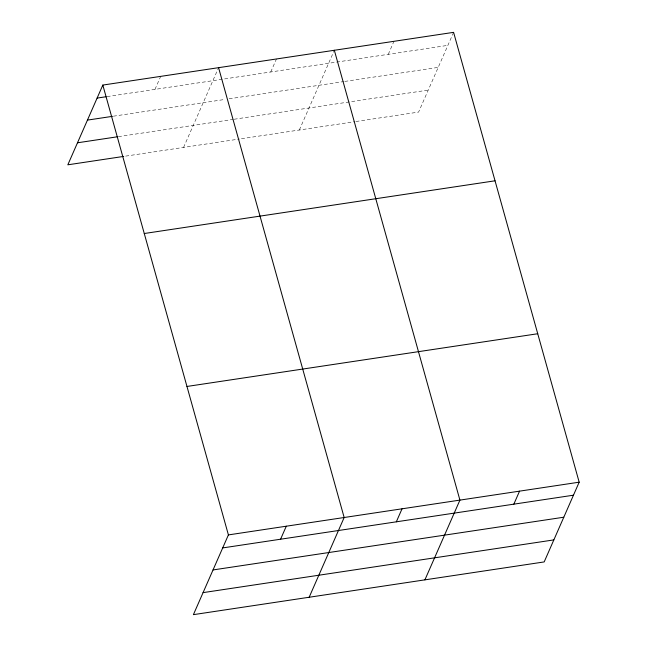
<?xml version="1.0" encoding="UTF-8"?>
<svg xmlns="http://www.w3.org/2000/svg" width="647" height="647" viewBox="0 0 647 647"><rect width="100%" height="100%" fill="white"/><g stroke="black" fill="none" stroke-linecap="round" stroke-linejoin="round"><path stroke-width="0.49" stroke-dasharray="3.23 2.43" d="M154.989 89.383L160.699 76.37M183.578 147.411L218.201 68.542M270.745 71.987L276.455 58.974M299.335 130.015L333.957 51.145M388.257 54.324L393.966 41.311M453.596 32.35L418.593 112.093L355.979 121.499M107.087 96.581L447.886 45.363M113.387 116.201L225.156 99.403M229.143 98.805L343.808 81.571M344.794 81.425L438.221 67.385M118.401 136.646L233.155 119.396M234.157 119.242L428.265 90.07M125.696 156.113L239.455 139.016M241.452 138.717L354.985 121.652"/><path stroke-width="0.97" d="M102.824 85.072L228.407 534.907L193.404 614.65L544.176 561.928L579.178 482.185L453.596 32.35L102.824 85.072L67.822 164.815L123.698 156.412M280.572 539.226L286.281 526.213M309.161 597.254L344.164 517.511L218.581 67.676M396.328 521.822L402.038 508.809M424.909 579.849L459.92 500.115L334.337 50.272M513.839 504.167L519.549 491.154M97.107 98.085L106.092 96.735M87.442 120.107L112.392 116.355M77.486 142.793L117.398 136.792M144.265 233.518L495.044 180.796M186.959 386.461L537.738 333.739M228.407 534.907L579.178 482.185M222.689 547.92L573.468 495.198M213.025 569.942L563.804 517.22M203.069 592.628L553.84 539.905"/></g></svg>
